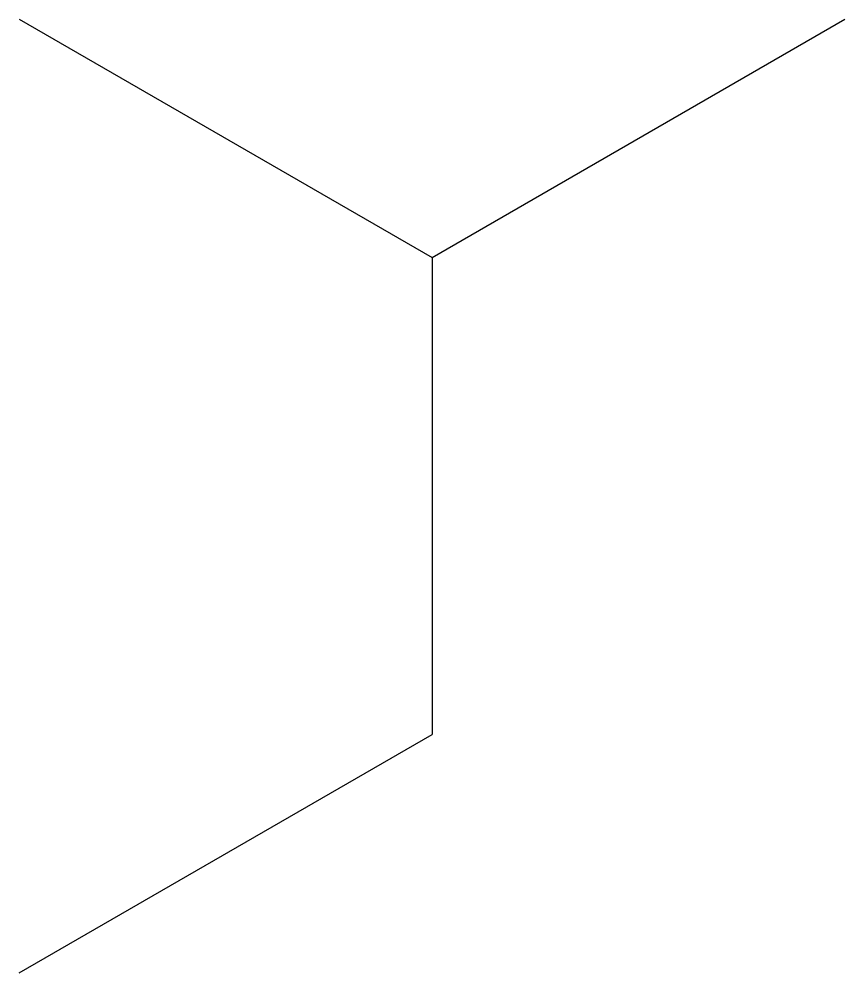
# Model space of a CAD drawing. Extents: x -0.87 to 0.87, y -1.5 to 0.5.
import ezdxf

# ---------------------------------------------------------------- set-up
doc = ezdxf.new("R2010")
doc.units = 0
doc.layers.get('0').update_dxf_attribs({"linetype": 'CONTINUOUS'})

msp = doc.modelspace()

# ---------------------------------------------------------------- linework, layer by layer
at = {"color": 0}
for p, q in [((-0.866, 0.5), (0, 0)), ((0, 0), (0.866, 0.5)), ((0, 0), (0, -1)), ((-0.866, -1.5), (0, -1))]:
    msp.add_line(p, q, dxfattribs=at)

doc.saveas('drawing.dxf')
